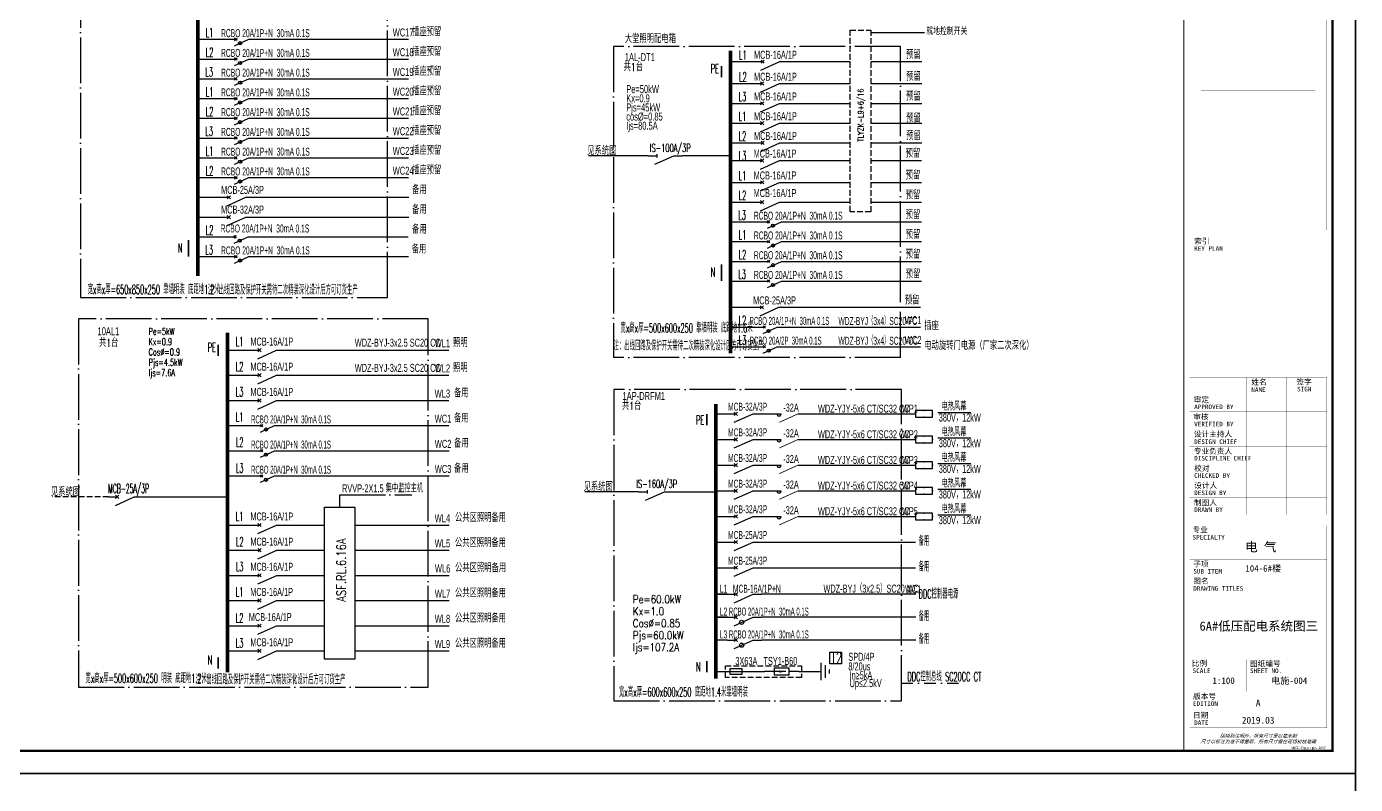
# Model space of a CAD drawing. Extents: x -127004 to 341119, y -13158 to 456864.
# Drawn here: x -39387 to 18714, y 67686 to 100843 of the extents above; entities that cross this region are included whole.
import ezdxf
from ezdxf.enums import TextEntityAlignment as Align

# ---------------------------------------------------------------- set-up
doc = ezdxf.new("R2010")
doc.units = 0
doc.header["$LTSCALE"] = 1000
for name, pattern in [('CONTINOUS', [0]), ('DASH', [0.35, 0.25, -0.1]), ('DASHDOT', [1, 0.5, -0.25, 0, -0.25]), ('DOTE', [2.42, 2, -0.2, 0.02, -0.2])]:
    doc.linetypes.add(name, pattern=pattern)
doc.layers.get('0').update_dxf_attribs({"linetype": 'CONTINUOUS'})
doc.layers.get('Defpoints').update_dxf_attribs({"linetype": 'CONTINUOUS'})
for name, color, linetype in [('D-TEXT', 7, 'CONTINUOUS'), ('DIM-箱柜', 3, 'CONTINUOUS'), ('DOTLN', 2, 'DASH'), ('DQ', 7, 'CONTINOUS'), ('EL-1', 4, 'DASH'), ('ELEMENT', 3, 'CONTINUOUS'), ('EQUIP-动力', 3, 'CONTINUOUS'), ('EQUIP-箱柜', 3, 'CONTINUOUS'), ('SIG_TEXT', 7, 'CONTINUOUS'), ('SL', 6, 'CONTINUOUS'), ('TEL_TEXT', 3, 'CONTINUOUS'), ('TEL_TITLE', 7, 'CONTINUOUS'), ('WIRE', 4, 'CONTINUOUS'), ('WIRE-照明', 1, 'CONTINUOUS'), ('内审意见修改', 2, 'CONTINUOUS'), ('字', 7, 'CONTINUOUS')]:
    doc.layers.add(name, color=color, linetype=linetype)
doc.layers.add('内审要求修改2.10', color=6, linetype='CONTINUOUS', plot=False)
doc.styles.add('_COMPLEX', font='ros.shx', dxfattribs={"width": 0.6, "bigfont": 'jd.shx'})
doc.styles.add('_HZTXT', font='ROMANS2', dxfattribs={"width": 0.8, "bigfont": 'HZDF2'})
doc.styles.add('_TCH_DIM', font='SIMPLEX', dxfattribs={"bigfont": 'GBCBIG'})
doc.styles.add('_TCH_LABEL', font='COMPLEX', dxfattribs={"bigfont": 'GBCBIG'})
doc.styles.add('_TEL_DIM', font='ROMANS2', dxfattribs={"width": 0.8, "height": 3.5, "bigfont": 'HZDF2'})
doc.styles.add('B', font='ROMANS2', dxfattribs={"width": 0.8, "bigfont": 'HZDF2'})
doc.styles.add('DIM_FONT', font='ROMANS', dxfattribs={"bigfont": 'HZTXT'})
doc.styles.get("Standard").update_dxf_attribs({"font": 'GBENOR', "bigfont": 'GBCBIG'})
doc.styles.add('华文细黑', font='STXIHEI.TTF')
doc.styles.add('图签信息$0$hwxh', font='STXIHEI.TTF')
doc.styles.add('图签信息$0$华文细黑', font='STXIHEI.TTF', dxfattribs={"height": 10})

# ---------------------------------------------------------------- blocks, each defined once
blk = doc.blocks.new('SADF AGF AERG AER GER')
at = {"layer": 'DIM-箱柜'}
blk.add_lwpolyline([(-462150, -1228514), (-378050, -1228514), (-378050, -1287914), (-462150, -1287914)], close=True, dxfattribs=at)
blk = doc.blocks.new('M_M7')
for p, q in [((-0.25, -0.2), (0, -0.75)), ((-0.047, -0.297), (0.047, -0.203)), ((-0.047, -0.203), (0.047, -0.297))]:
    blk.add_line(p, q)
for points in [[(0, 0), (0, -0.25)], [(0, -0.75), (0, -1)]]:
    blk.add_lwpolyline(points)
at = {"width": 0.8, "flags": 9}
blk.add_attdef('S', (0.25, -0.5), '', height=0.2, dxfattribs=at)
blk = doc.blocks.new('M_M19DXM')
for p, q in [((-0.25, -0.2), (0, -0.75)), ((-0.047, -0.203), (0.047, -0.297)), ((-0.047, -0.297), (0.047, -0.203))]:
    blk.add_line(p, q)
for points in [[(0, 0), (0, -0.25)], [(0, -0.75), (0, -1)]]:
    blk.add_lwpolyline(points)
blk.add_circle((-0.151, -0.417), 0.0615)
at = {"style": 'DIM_FONT', "width": 0.8, "flags": 9}
blk.add_attdef('S', (0.25, -0.5), '', height=0.2, dxfattribs=at)
blk = doc.blocks.new('A$C6873132B')
at = {"layer": 'DIM-箱柜'}
blk.add_blockref('SADF AGF AERG AER GER', (378050, 1287914), dxfattribs=at)
blk = doc.blocks.new('$element$00000525')
for points in [[(0, 0), (0, -0.25)], [(-0.25, -0.2), (0, -0.75), (0, -1)], [(-0.047, -0.203), (0.047, -0.297)], [(0.047, -0.203), (-0.047, -0.297)]]:
    blk.add_lwpolyline(points)
blk.add_circle((-0.151, -0.417), 0.0615)
at = {"flags": 9}
blk.add_attdef('S', (0, 0), '', height=0.00000667, dxfattribs=at)
blk = doc.blocks.new('$equip$00001413')
for p, q in [((0.75, 0.6), (-0.75, 0.6)), ((-0.75, 0.6), (-0.75, 0)), ((-0.75, 0), (0.75, 0)), ((0.75, 0), (0.75, 0.6))]:
    blk.add_line(p, q)
for p in [(-0.75, 0.3), (0, 0.6), (0, 0), (0.75, 0.3)]:
    blk.add_point(p)
at = {"style": '_TCH_LABEL', "flags": 9}
blk.add_attdef('A', (0, 0), '', height=0.00002, dxfattribs=at)
blk = doc.blocks.new('M_M8')
for p, q in [((-0.25, -0.2), (0, -0.75)), ((0.05, -0.25), (-0.05, -0.25))]:
    blk.add_line(p, q)
for points in [[(0, 0), (0, -0.25)], [(0, -0.75), (0, -1)]]:
    blk.add_lwpolyline(points)
at = {"style": 'DIM_FONT', "width": 0.8, "flags": 9}
blk.add_attdef('S', (0.25, -0.5), '', height=0.2, dxfattribs=at)
blk = doc.blocks.new('A$C358712B1')
at = {"layer": 'D-TEXT', "style": '_HZTXT', "width": 0.45}
blk.add_text('注：出线回路及保护开关需待二次精装深化设计后方可订货生产', height=400, dxfattribs=at).set_placement((5569, 124))
blk = doc.blocks.new('M_M24')
for p, q in [((-0.25, -0.375), (0.25, -0.375)), ((-0.1875, -0.5), (0.1875, -0.5)), ((-0.0625, -0.625), (0.0625, -0.625))]:
    blk.add_line(p, q)
blk.add_lwpolyline([(0, 0), (0, -0.375)])
at = {"width": 0.8, "flags": 9}
blk.add_attdef('S', (0.25, -0.5), '', height=0.2, dxfattribs=at)
blk = doc.blocks.new('M_M17')
for p, q in [((-0.1, -0.717), (-0.1, -0.283)), ((-0.1, -0.283), (0.1, -0.283)), ((0, -0.383), (0, -0.717)), ((0.1, -0.283), (0.1, -0.717)), ((0.1, -0.717), (-0.1, -0.717))]:
    blk.add_line(p, q)
for points in [[(0, 0), (0, -0.283)], [(0, -0.717), (0, -1)]]:
    blk.add_lwpolyline(points)
for points in [[(-0.033, -0.567), (0.033, -0.567), (0, -0.367), (0.033, -0.567)], [(0.033, -0.567), (0, -0.367), (-0.033, -0.567), (0.033, -0.567)], [(0, -0.367), (-0.033, -0.567), (0.033, -0.567), (0, -0.367)]]:
    blk.add_solid(points)
at = {"width": 0.8, "flags": 9}
blk.add_attdef('S', (0.25, -0.5), '', height=0.2, dxfattribs=at)
blk = doc.blocks.new('T2')
at = {"layer": 'DOTLN', "linetype": 'DASH'}
blk.add_lwpolyline([(90187, 212212), (93515, 212212), (93515, 211702), (90187, 211702)], close=True, dxfattribs=at)
at = {"layer": 'ELEMENT'}
blk.add_lwpolyline([(90398, 211827), (90398, 212087), (90908, 212087), (90908, 211827)], close=True, dxfattribs=at)
at = {"layer": 'TEL_TEXT', "ltscale": 2}
blk.add_lwpolyline([(94753, 212803), (95266, 212803), (95266, 212299), (94753, 212299)], close=True, dxfattribs=at)
at = {"layer": 'WIRE-照明'}
for p, q in [((89771, 211957), (91898, 211957)), ((93398, 211957), (94211, 211957))]:
    blk.add_line(p, q, dxfattribs=at)
at = {"layer": 'ELEMENT', "yscale": 1500, "zscale": 1500}
for name, p, xscale, rotation in [('M_M17', (93398, 211957), -1500, 270), ('M_M24', (93805, 211957), 1500, 90)]:
    blk.add_blockref(name, p, dxfattribs=dict(at, xscale=xscale, rotation=rotation))
at = {"layer": 'TEL_TEXT', "style": '_TEL_DIM', "width": 0.64}
blk.add_text('T2', height=500, dxfattribs=at).set_placement((94798, 212299))
at = {"layer": 'TEL_TEXT', "ltscale": 2, "style": '_COMPLEX', "width": 0.6}
for s, p in [('SPD/4P', (95563, 212426)), ('3X63A   TSY1-B60', (90622, 212242)), ('8/20us', (95563, 212005)), ('Up≤2.5kV', (95615, 211275)), ('In≥5kA', (95615, 211621))]:
    blk.add_text(s, height=350, dxfattribs=at).set_placement(p)
blk = doc.blocks.new('图签信息$0$WDCE Copyright200X')
at = {"const_width": 0.016}
blk.add_lwpolyline([(-10.6, 1.26, 1), (-11.4, 1.26, 1)], format="xyb", close=True, dxfattribs=at)
at = {"style": '图签信息$0$华文细黑'}
for s, p in [('WDCE ', (-11.46, 0.5)), ('     Copyright ', (-3.51, 0.5))]:
    blk.add_text(s, height=1, dxfattribs=at).set_placement(p, align=Align.BOTTOM_RIGHT)
blk.add_text('c', height=0.6, dxfattribs=at).set_placement((-11.04, 1.35), align=Align.MIDDLE_CENTER)
blk.add_attdef('200X', text='', height=1, dxfattribs=at).set_placement((-0.45, 0.5), align=Align.BOTTOM_RIGHT)
blk = doc.blocks.new('图签信息$0$logo2')
h = blk.add_hatch(color=7)
h.paths.add_polyline_path([(19.02, -7.36), (15.84, -7.36), (15.84, -3.97), (18.97, -3.97), (18.97, -4.24), (16.46, -4.24), (16.46, -5.45), (18.81, -5.45), (18.81, -5.69), (16.47, -5.69), (16.47, -7.12), (19.02, -7.12)])
edge = h.paths.add_edge_path()
edge.add_spline(control_points=[(15.26, -4.21), (15.26, -4.21), (15.13, -4.65), (15.13, -4.65), (15.13, -4.65), (14.62, -4.1), (13.73, -4.1), (13.04, -4.1), (12.07, -4.54), (12.08, -5.62), (12.08, -6.49), (12.77, -7.16), (13.73, -7.17), (14.66, -7.17), (15.23, -6.68), (15.23, -6.68), (15.23, -6.68), (15.16, -7.11), (15.16, -7.11), (13.63, -7.7), (11.42, -7.29), (11.41, -5.64), (11.4, -3.72), (14.16, -3.66), (15.26, -4.21)], knot_values=[0, 0, 0, 0, 1, 1, 1, 2, 2, 2, 3, 3, 3, 4, 4, 4, 5, 5, 5, 6, 6, 6, 7, 7, 7, 8, 8, 8, 8], degree=3, periodic=0)
edge = h.paths.add_edge_path(flags=16)
edge.add_spline(control_points=[(10.23, -5.57), (10.23, -5.16), (10.12, -4.83), (9.9, -4.58), (9.63, -4.27), (9.23, -4.12), (8.69, -4.12), (8.69, -4.12), (7.64, -4.12), (7.64, -4.12), (7.64, -4.12), (7.64, -7.1), (7.64, -7.1), (7.64, -7.1), (8.66, -7.1), (8.66, -7.1), (9.13, -7.1), (9.52, -6.93), (9.82, -6.6), (10.09, -6.31), (10.23, -5.96), (10.23, -5.57)], knot_values=[0, 0, 0, 0, 1, 1, 1, 2, 2, 2, 3, 3, 3, 4, 4, 4, 5, 5, 5, 6, 6, 6, 7, 7, 7, 7], degree=3, periodic=0)
edge = h.paths.add_edge_path()
edge.add_spline(control_points=[(10.92, -5.51), (10.92, -5.96), (10.72, -6.37), (10.34, -6.72), (9.92, -7.1), (9.41, -7.29), (8.82, -7.29), (8.82, -7.29), (7.03, -7.29), (7.03, -7.29), (7.03, -7.29), (7.03, -3.92), (7.03, -3.92), (7.03, -3.92), (9.1, -3.92), (9.1, -3.92), (9.59, -3.92), (10.01, -4.06), (10.36, -4.34), (10.73, -4.64), (10.92, -5.03), (10.92, -5.51)], knot_values=[0, 0, 0, 0, 1, 1, 1, 2, 2, 2, 3, 3, 3, 4, 4, 4, 5, 5, 5, 6, 6, 6, 7, 7, 7, 7], degree=3, periodic=0)
at = {"lineweight": 0}
blk.add_lwpolyline([(19.02, -7.36), (15.84, -7.36), (15.84, -3.97), (18.97, -3.97), (18.97, -4.24), (16.46, -4.24), (16.46, -5.45), (18.81, -5.45), (18.81, -5.69), (16.47, -5.69), (16.47, -7.12), (19.02, -7.12), (19.02, -7.36)], dxfattribs=at)
for points, knots in [([(10.92, -5.51), (10.92, -5.96), (10.72, -6.37), (10.34, -6.72), (9.92, -7.1), (9.41, -7.29), (8.82, -7.29), (8.82, -7.29), (7.03, -7.29), (7.03, -7.29), (7.03, -7.29), (7.03, -3.92), (7.03, -3.92), (7.03, -3.92), (9.1, -3.92), (9.1, -3.92), (9.59, -3.92), (10.01, -4.06), (10.36, -4.34), (10.73, -4.64), (10.92, -5.03), (10.92, -5.51)], [0, 0, 0, 0, 1, 1, 1, 2, 2, 2, 3, 3, 3, 4, 4, 4, 5, 5, 5, 6, 6, 6, 7, 7, 7, 7]), ([(15.26, -4.21), (15.26, -4.21), (15.13, -4.65), (15.13, -4.65), (15.13, -4.65), (14.62, -4.1), (13.73, -4.1), (13.04, -4.1), (12.07, -4.54), (12.08, -5.62), (12.08, -6.49), (12.77, -7.16), (13.73, -7.17), (14.66, -7.17), (15.23, -6.68), (15.23, -6.68), (15.23, -6.68), (15.16, -7.11), (15.16, -7.11), (13.63, -7.7), (11.42, -7.29), (11.41, -5.64), (11.4, -3.72), (14.16, -3.66), (15.26, -4.21)], [0, 0, 0, 0, 1, 1, 1, 2, 2, 2, 3, 3, 3, 4, 4, 4, 5, 5, 5, 6, 6, 6, 7, 7, 7, 8, 8, 8, 8]), ([(10.23, -5.57), (10.23, -5.16), (10.12, -4.83), (9.9, -4.58), (9.63, -4.27), (9.23, -4.12), (8.69, -4.12), (8.69, -4.12), (7.64, -4.12), (7.64, -4.12), (7.64, -4.12), (7.64, -7.1), (7.64, -7.1), (7.64, -7.1), (8.66, -7.1), (8.66, -7.1), (9.13, -7.1), (9.52, -6.93), (9.82, -6.6), (10.09, -6.31), (10.23, -5.96), (10.23, -5.57)], [0, 0, 0, 0, 1, 1, 1, 2, 2, 2, 3, 3, 3, 4, 4, 4, 5, 5, 5, 6, 6, 6, 7, 7, 7, 7])]:
    blk.add_open_spline(points, degree=3, knots=knots, dxfattribs=at)
blk = doc.blocks.new('图签信息$0$logo1')
h = blk.add_hatch(color=8)
edge = h.paths.add_edge_path()
edge.add_spline(control_points=[(3.86, -5.21), (3.63, -5.88), (3.39, -6.56), (3.39, -6.56), (3.39, -6.56), (2.5, -3.91), (2.5, -3.91), (2.5, -3.91), (1.8, -3.91), (1.69, -3.91), (2.02, -4.39), (2.95, -7.27), (2.95, -7.27), (2.95, -7.27), (3.44, -7.27), (3.44, -7.27), (3.44, -7.27), (4.03, -5.66), (4.03, -5.66), (4.03, -5.66), (3.86, -5.21), (3.86, -5.21)], knot_values=[0, 0, 0, 0, 1, 1, 1, 2, 2, 2, 3, 3, 3, 4, 4, 4, 5, 5, 5, 6, 6, 6, 7, 7, 7, 7], degree=3, periodic=0)
h = blk.add_hatch(color=7)
edge = h.paths.add_edge_path()
edge.add_spline(control_points=[(6.04, -3.91), (6.09, -4.1), (5.2, -6.56), (5.2, -6.56), (5.2, -6.56), (4.3, -3.91), (4.3, -3.91), (4.3, -3.91), (3.6, -3.91), (3.49, -3.91), (3.82, -4.39), (4.75, -7.27), (4.75, -7.27), (4.75, -7.27), (5.24, -7.27), (5.24, -7.27), (5.24, -7.27), (6.33, -4.3), (6.33, -4.3), (6.33, -4.3), (6.48, -3.91), (6.48, -3.91), (6.48, -3.91), (6.21, -3.91), (6.04, -3.91)], knot_values=[0, 0, 0, 0, 1, 1, 1, 2, 2, 2, 3, 3, 3, 4, 4, 4, 5, 5, 5, 6, 6, 6, 7, 7, 7, 8, 8, 8, 8], degree=3, periodic=0)
at = {"color": 8, "lineweight": 0}
blk.add_open_spline([(3.86, -5.21), (3.63, -5.88), (3.39, -6.56), (3.39, -6.56), (3.39, -6.56), (2.5, -3.91), (2.5, -3.91), (2.5, -3.91), (1.8, -3.91), (1.69, -3.91), (2.02, -4.39), (2.95, -7.27), (2.95, -7.27), (2.95, -7.27), (3.44, -7.27), (3.44, -7.27), (3.44, -7.27), (4.03, -5.66), (4.03, -5.66), (4.03, -5.66), (3.86, -5.21), (3.86, -5.21)], degree=3, knots=[0, 0, 0, 0, 1, 1, 1, 2, 2, 2, 3, 3, 3, 4, 4, 4, 5, 5, 5, 6, 6, 6, 7, 7, 7, 7], dxfattribs=at)
at = {"lineweight": 0}
blk.add_open_spline([(6.04, -3.91), (6.09, -4.1), (5.2, -6.56), (5.2, -6.56), (5.2, -6.56), (4.3, -3.91), (4.3, -3.91), (4.3, -3.91), (3.6, -3.91), (3.49, -3.91), (3.82, -4.39), (4.75, -7.27), (4.75, -7.27), (4.75, -7.27), (5.24, -7.27), (5.24, -7.27), (5.24, -7.27), (6.33, -4.3), (6.33, -4.3), (6.33, -4.3), (6.48, -3.91), (6.48, -3.91), (6.48, -3.91), (6.21, -3.91), (6.04, -3.91)], degree=3, knots=[0, 0, 0, 0, 1, 1, 1, 2, 2, 2, 3, 3, 3, 4, 4, 4, 5, 5, 5, 6, 6, 6, 7, 7, 7, 8, 8, 8, 8], dxfattribs=at)
blk.add_blockref('图签信息$0$logo2', (0, 0))
blk = doc.blocks.new('图签信息$0$时间-logo')
at = {"layer": 'Defpoints', "lineweight": 0}
blk.add_lwpolyline([(0, -23.46), (-21.17, -23.46), (-21.17, 0), (0, 0), (0, -23.46)], dxfattribs=at)
blk.add_blockref('图签信息$0$logo1', (-20.97, 0))
at = {"style": '图签信息$0$hwxh'}
for s, height, p in [('华通设计顾问工程有限公司 ', 1.15, (-19.73, -9.05)), ('WALTON DESIGN & CONSULTING ENGINEERING CO., LTD.', 0.5, (-19.5, -10.1)), ('地址:北京市西城区西直门南小街135号西派国际3号楼 100035', 0.5, (-19.48, -11.94)), ('电话 Tel：                        （8610）83957395 ', 0.5, (-19.56, -14.91)), ('Address: Building No.3 C-Park, No.135 Xizhimen South Street, ', 0.47, (-19.48, -12.83)), ('Xicheng District, Beijing 100035, China ', 0.47, (-16.69, -13.72)), ('传真 Fax：                      （8610）83957590 ', 0.5, (-19.48, -15.8)), ('主页 Web：                      www.WDCE.com ', 0.5, (-19.48, -16.69)), ('资质号 Licence No.：    建筑甲级 A111010265 ', 0.5, (-19.48, -18.47)), ('邮件 E-mail：                    office@WDCE.com ', 0.5, (-19.48, -17.58)), ('   规划甲级 101195', 0.5, (-12.6, -19.36))]:
    blk.add_text(s, height=height, dxfattribs=at).set_placement(p)
blk = doc.blocks.new('图签信息')
at = {"const_width": 0.5}
for points in [[(-65, 574), (-65, 500.5), (0, 500.5), (0, 574)], [(-65, 0), (0, 0), (0, 500.5), (-65, 500.5)]]:
    blk.add_lwpolyline(points, close=True, dxfattribs=at)
at = {"const_width": 0.05}
for points in [[(-65, 566.5), (0, 566.5)], [(-39.14, 566.5), (-39.14, 500.5)], [(-19.1, 566.5), (-19.1, 500.5)], [(-65, 560.5), (0, 560.5)], [(-65, 554.5), (0, 554.5)], [(-65, 548.5), (0, 548.5)], [(-65, 542.5), (0, 542.5)], [(-65, 536.5), (0, 536.5)], [(-65, 530.5), (0, 530.5)], [(-65, 524.5), (0, 524.5)], [(-65, 518.5), (0, 518.5)], [(-65, 512.5), (0, 512.5)], [(-65, 512.5), (0, 512.5)], [(-65, 506.5), (0, 506.5)], [(-65, 500.5), (0, 500.5)], [(-62.5, 450.87), (-2.5, 450.87)], [(-62.5, 440.87), (-2.5, 440.87)], [(-2.5, 407.85), (-2.5, 436.12), (-62.5, 436.12), (-62.5, 407.85)], [(-62.5, 407.85), (-2.5, 407.85)], [(-62.5, 404.92), (-62.5, 227.83)], [(-62.5, 404.92), (-2.5, 404.92)], [(-62.5, 227.83), (-2.5, 227.83), (-2.5, 404.92)], [(-57.5, 338.36), (-7.5, 338.36)], [(-57.5, 288.83), (-7.5, 288.83)], [(-57.5, 234.85), (-7.5, 234.85)], [(-62.5, 227.83), (-2.5, 227.83)], [(-62.5, 217.74), (-2.5, 217.74)], [(-62.5, 103.26), (-2.5, 103.26), (-2.5, 163.26), (-62.5, 163.26), (-62.5, 103.26)], [(-37.5, 163.26), (-37.5, 103.26)], [(-20, 163.26), (-20, 103.26)], [(-62.5, 155.76), (-2.5, 155.76)], [(-62.5, 148.26), (-2.5, 148.26)], [(-62.5, 140.76), (-2.5, 140.76)], [(-62.5, 133.26), (-2.5, 133.26)], [(-62.5, 125.76), (-2.5, 125.76)], [(-62.5, 118.26), (-2.5, 118.26)], [(-62.5, 110.76), (-2.5, 110.76)], [(-62.5, 98.5), (-2.5, 98.5), (-2.5, 10), (-62.5, 10), (-62.5, 98.5)], [(-62.5, 83.5), (-2.5, 83.5)], [(-62.5, 76), (-2.5, 76)], [(-62.5, 40), (-2.5, 40)], [(-37.5, 40), (-37.5, 26)], [(-62.5, 26), (-2.5, 26)], [(-62.5, 18), (-2.5, 18)]]:
    blk.add_lwpolyline(points, dxfattribs=at)
at = {"ltscale": 0.001, "xscale": 2.834689937531525, "yscale": 2.834689937531525, "zscale": 2.834689937531525}
blk.add_blockref('图签信息$0$时间-logo', (-2.5, 404.92), dxfattribs=at)
blk.add_blockref('图签信息$0$WDCE Copyright200X', (-2.5, 0)).add_auto_attribs({'200X': '2007'})
at = {"style": '图签信息$0$华文细黑'}
for s, height, p in [('COUNTERSIGN', 2, (-32.5, 569.6)), ('会签栏', 2.4, (-32.5, 573))]:
    blk.add_text(s, height=height, dxfattribs=at).set_placement(p, align=Align.TOP_CENTER)
for s, height, p in [('签字', 2.4, (-37.22, 564.63)), ('SIGN', 2, (-30.32, 563.88)), ('日期', 2.4, (-17.79, 564.58)), ('DATE', 2, (-10.96, 563.7)), ('总图', 2.4, (-63, 559.5)), ('建筑', 2.4, (-63, 553.5)), ('结构', 2.4, (-63, 547.5)), ('给排水', 2.4, (-63, 541.5)), ('暖通', 2.4, (-63, 535.5)), ('电气', 2.4, (-63, 529.5)), ('景观', 2.4, (-63, 523.5)), ('室内', 2.4, (-63, 517.5)), ('方案', 2.4, (-63, 511.5)), ('绿色', 2.4, (-63, 505.5)), ('项目名称', 2.4, (-60.5, 498)), ('PROJECT NAME', 2, (-60.5, 494.08)), ('设计号', 2.4, (-60.54, 457.48)), ('PROJECT NO.', 2, (-60.5, 453.97)), ('阶段', 2.4, (-60.5, 447.47)), ('STAGE', 2, (-60.5, 443.97)), ('委托方', 2, (-60.9, 434.86)), ('CLIENT', 2, (-60.9, 431.86)), ('设计方', 2, (-60.5, 403.83)), ('DESIGNER', 2, (-60.5, 400.83)), ('索引', 2.4, (-60.5, 224.14)), ('KEY PLAN', 2, (-60.5, 220.74)), ('姓名', 2.4, (-35.5, 162.47)), ('签字', 2.4, (-15.81, 162.57)), ('NAME', 2, (-35.5, 158.96)), ('SIGN', 2, (-15.5, 159.2)), ('审定', 2.4, (-60.73, 154.81)), ('APPROVED BY', 2, (-60.5, 151.44)), ('审核', 2.4, (-60.95, 147.29)), ('设计主持人', 2.4, (-60.68, 139.76)), ('VERIFIED BY', 2, (-60.5, 143.91)), ('DESIGN CHIEF', 2, (-60.5, 136.19)), ('专业负责人', 2.4, (-60.67, 132.26)), ('DISCIPLINE CHIEF', 2, (-60.5, 128.98)), ('校对', 2.4, (-60.5, 124.76)), ('CHECKED BY', 2, (-60.5, 121.37)), ('设计人', 2.4, (-60.5, 117.26)), ('DESIGN BY', 2, (-60.5, 113.83)), ('制图人', 2.4, (-60.61, 109.76)), ('DRAWN BY', 2, (-60.5, 106.5)), ('SPECIALTY', 2, (-61.23, 94.38)), ('专业', 2.4, (-61.23, 97.93)), ('子项', 2.4, (-60.88, 82.92)), ('SUB ITEM', 2, (-60.88, 79.5)), ('图名', 2.4, (-60.91, 75.41)), ('DRAWING TITLES', 2, (-60.91, 72)), ('比例', 2.4, (-61.56, 39.42)), ('SCALE', 2, (-61.19, 36)), ('SHEET NO.', 2, (-36.1, 36)), ('图纸编号', 2.4, (-36.1, 39.32)), ('版本号', 2.4, (-61, 25.03)), ('EDITION', 2, (-61.06, 21.61)), ('日期', 2.4, (-61, 16.68)), ('DATE', 2, (-60.5, 13.26))]:
    blk.add_text(s, height=height, dxfattribs=at).set_placement(p, align=Align.TOP_LEFT)
for s, p in [('ARCHITECTURE', (-40.06, 552.7)), ('SITE PLAN', (-40.06, 557.7)), ('STRUCTURE', (-40.06, 546.7)), ('WATER', (-40.06, 540.7)), ('VENTILATION', (-40.06, 534.7)), ('ELECTRIC', (-40.14, 528.89)), ('LANDSCAPE', (-40.14, 522.89)), ('INTERIORS', (-40.14, 516.89)), ('PLAN', (-40.14, 510.89)), ('GREEN', (-40.14, 504.89))]:
    blk.add_text(s, height=1.5, dxfattribs=at).set_placement(p, align=Align.TOP_RIGHT)
at = {"color": 4, "style": '图签信息$0$华文细黑', "width": 0.75}
for s, p in [('通州区台湖镇104、109地块', (-32.5, 480.78)), ('F3其他类多功能用地项目', (-32.5, 470.91))]:
    blk.add_text(s, height=4.5, dxfattribs=at).set_placement(p, align=Align.CENTER)
at = {"color": 4, "style": '图签信息$0$华文细黑'}
for s, p in [('A', (-32.53, 19.4)), ('2019.03', (-32.53, 11.84))]:
    blk.add_text(s, height=3, dxfattribs=at).set_placement(p, align=Align.CENTER)
at = {"style": '图签信息$0$华文细黑', "oblique": 20}
for s, p in [('除特别注明外，所有尺寸是以毫米制', (-32.5, 6.5)), ('尺寸以标注为准不得量取，所有尺寸需在现场校核准确', (-32.5, 4))]:
    blk.add_text(s, height=1.5, dxfattribs=at).set_placement(p, align=Align.MIDDLE_CENTER)
at = {"color": 4, "ltscale": 0.001, "char_height": 3, "width": 58.4895, "style": '图签信息$0$华文细黑'}
for s, insert, attachment_point in [('通17-03', (-40.06, 455.51), 4), ('施工图', (-40.06, 445.51), 4), ('北京光谷科技园\\P开发建设有限公司', (-32.9, 419.71), 5)]:
    blk.add_mtext(s, dxfattribs=dict(at, insert=insert, attachment_point=attachment_point))
blk = doc.blocks.new('图签-A1')
at = {"color": 2}
blk.add_blockref('图签信息', (0, 0), dxfattribs=at)
blk = doc.blocks.new('$element$00000577')
at = {"const_width": 0.0233}
for points in [[(0, 0), (0, -0.25)], [(-0.25, -0.2), (0, -0.75), (0, -1)]]:
    blk.add_lwpolyline(points, dxfattribs=at)
blk.add_arc((-0.008, -0.192), 0.0589, 81.8699, 278.1301)
at = {"flags": 9}
blk.add_attdef('S', (0, 0), '', height=0.00000667, dxfattribs=at)

msp = doc.modelspace()

# ---------------------------------------------------------------- linework, layer by layer
at = {"linetype": 'DOTE'}
for p, q in [((-37030, 124561), (-37030, 88994)), ((-23603, 88994), (-23603, 124561)), ((-1173, 99967), (-13731, 99967)), ((-13731, 99967, 0), (-13731, 86361, 0)), ((-1173, 86361, 0), (-1173, 99967, 0)), ((-37030, 88994), (-23603, 88994)), ((-1173, 86361), (-13731, 86361)), ((-1138, 84963), (-13716, 84963)), ((-13716, 84963), (-13716, 71347)), ((-1138, 71347), (-1138, 84963)), ((-13716, 71347), (-1138, 71347))]:
    msp.add_line(p, q, dxfattribs=at)
at = {"color": 0, "linetype": 'DOTE'}
for p, q in [((-21823, 88062), (-37123, 88062)), ((-37123, 88062), (-37123, 71948)), ((-21823, 71948), (-21823, 88062)), ((-25701, 80359, 0), (-22543, 80359, 0)), ((-25701, 80359, 0), (-25701, 79852, 0)), ((-37123, 71948), (-21823, 71948))]:
    msp.add_line(p, q, dxfattribs=at)
at = {"linetype": 'Continuous', "const_width": 72.9}
for points in [[(-9008, 99116), (-9008, 98619)], [(-32308, 91500), (-32308, 90772)], [(-9649, 83892), (-9649, 83395)], [(-9649, 73084), (-9649, 72587)]]:
    msp.add_lwpolyline(points, dxfattribs=at)
at = {"linetype": 'Continuous', "const_width": 72.9, "elevation": 0}
msp.add_lwpolyline([(-9008, 90446), (-9008, 89718)], dxfattribs=at)
at = {"color": 1, "linetype": 'Continuous', "const_width": 72.9}
for points in [[(-31009, 86925), (-31009, 86428)], [(-31009, 73248), (-31009, 72751)]]:
    msp.add_lwpolyline(points, dxfattribs=at)
at = {"layer": 'DOTLN', "linetype": 'DASH', "elevation": 0}
msp.add_lwpolyline([(-3379, 100680), (-2468, 100680), (-2468, 92743), (-3379, 92743)], close=True, dxfattribs=at)
at = {"layer": 'DQ'}
msp.add_lwpolyline([(-25038, 73173), (-26366, 73173), (-26366, 79818), (-25038, 79818)], close=True, dxfattribs=at)
at = {"layer": 'EL-1'}
msp.add_line((-35805, 80265), (-38263, 80265), dxfattribs=at)
at = {"layer": 'ELEMENT', "elevation": 0}
msp.add_lwpolyline([(-2457, 100588), (-127, 100588)], dxfattribs=at)
at = {"layer": 'SIG_TEXT'}
for p, q in [((452, 83965, 0), (1898, 83965, 0)), ((452, 82843, 0), (1898, 82843, 0)), ((452, 81720, 0), (1898, 81720, 0)), ((452, 80598, 0), (1898, 80598, 0)), ((452, 79475, 0), (1898, 79475, 0))]:
    msp.add_line(p, q, dxfattribs=at)
at = {"layer": 'TEL_TITLE'}
for points in [[(-65386, 68161), (18714, 68161), (18714, 127561), (-65386, 127561)], [(-65386, 8761), (18714, 8761), (18714, 68161), (-65386, 68161)]]:
    msp.add_lwpolyline(points, close=True, dxfattribs=at)
at = {"layer": 'TEL_TITLE', "const_width": 100}
msp.add_lwpolyline([(-62886, 69161), (17714, 69161), (17714, 126561), (-62886, 126561)], close=True, dxfattribs=at)
at = {"layer": 'WIRE', "color": 7, "linetype": 'DASHDOT'}
msp.add_lwpolyline([(-1138, 72118), (1640, 72118)], dxfattribs=at)
at = {"layer": 'WIRE-照明'}
for p, q in [((-31924, 100285), (-30520, 100285)), ((-29583, 100285), (-22689, 100285)), ((-31924, 99421), (-30520, 99421)), ((-29583, 99421), (-22689, 99421)), ((-8608, 99307), (-7204, 99307)), ((-6269, 99307), (-3379, 99307)), ((-2468, 99307), (-245, 99307)), ((-31924, 98556), (-30520, 98556)), ((-29583, 98556), (-22689, 98556)), ((-8608, 98348), (-7204, 98348)), ((-6269, 98348), (-3379, 98348)), ((-2468, 98348), (-245, 98348)), ((-31924, 97692), (-30520, 97692)), ((-29583, 97692), (-22689, 97692)), ((-8627, 97483), (-7223, 97483)), ((-6269, 97483), (-3379, 97483)), ((-2468, 97483), (-245, 97483)), ((-31924, 96828), (-30520, 96828)), ((-29583, 96828), (-22689, 96828)), ((-8625, 96619), (-7221, 96619)), ((-6269, 96619), (-3379, 96619)), ((-2468, 96619), (-245, 96619)), ((-31924, 95964), (-30520, 95964)), ((-29583, 95964), (-22689, 95964)), ((-8627, 95755), (-7223, 95755)), ((-6269, 95755), (-3379, 95755)), ((-2468, 95755), (-245, 95755)), ((-31924, 95100), (-30520, 95100)), ((-29583, 95100), (-22689, 95100)), ((-8627, 94986), (-7223, 94986)), ((-6288, 94986), (-3379, 94986)), ((-2468, 94986), (-264, 94986)), ((-31924, 94236), (-30520, 94236)), ((-29583, 94236), (-22689, 94236)), ((-8625, 94027), (-7221, 94027)), ((-6286, 94027), (-3379, 94027)), ((-2468, 94027), (-262, 94027)), ((-31924, 93372), (-30520, 93372)), ((-29569, 93372), (-22675, 93372)), ((-8625, 93163), (-7221, 93163)), ((-6288, 93163), (-3379, 93163)), ((-2468, 93163), (-264, 93163)), ((-31924, 92508), (-30520, 92508)), ((-29569, 92508), (-22675, 92508)), ((-8644, 92299), (-7240, 92299)), ((-6286, 92299), (-262, 92299)), ((-31924, 91644), (-30520, 91644)), ((-29602, 91644), (-22708, 91644)), ((-8625, 91435), (-7221, 91435)), ((-6283, 91435), (-259, 91435)), ((-31924, 90779), (-30520, 90779)), ((-29583, 90779), (-22689, 90779)), ((-8625, 90571), (-7221, 90571)), ((-6286, 90571, 0), (-262, 90571, 0)), ((-8644, 89706), (-7240, 89706)), ((-6283, 89706), (-259, 89706)), ((-8682, 88561), (-7278, 88561)), ((-6321, 88561, 0), (-297, 88561, 0)), ((-8625, 87697, 0), (-7221, 87697, 0)), ((-6288, 87697, 0), (-298, 87697, 0)), ((-30611, 86687), (-29207, 86687)), ((-28270, 86687), (-20920, 86687)), ((-8625, 86833), (-7221, 86833)), ((-6288, 86833), (-298, 86833)), ((-30611, 85587), (-29207, 85587)), ((-28270, 85587), (-20920, 85587)), ((-30611, 84486), (-29207, 84486)), ((-28270, 84486), (-20920, 84486)), ((-9247, 83903), (-8404, 83903)), ((-7279, 83903), (-6400, 83903)), ((-5650, 83903), (-518, 83903)), ((-30611, 83386), (-29207, 83386)), ((-28270, 83386), (-20920, 83386)), ((-9247, 82780), (-8404, 82780)), ((-7279, 82780), (-6400, 82780)), ((-5650, 82780), (-518, 82780)), ((-30607, 82286), (-29203, 82286)), ((-28265, 82286), (-20915, 82286)), ((-9247, 81658), (-8404, 81658)), ((-7279, 81658), (-6400, 81658)), ((-5650, 81658), (-518, 81658)), ((-30607, 81185), (-29203, 81185)), ((-28265, 81185), (-20915, 81185)), ((-11125, 80492), (-9247, 80492)), ((-9247, 80535), (-8404, 80535)), ((-7279, 80535), (-6400, 80535)), ((-5650, 80535), (-518, 80535)), ((-30609, 79034), (-29205, 79034)), ((-28268, 79034), (-26364, 79034)), ((-25038, 79034), (-20917, 79034)), ((-9247, 79413), (-8404, 79413)), ((-7279, 79413), (-6400, 79413)), ((-5650, 79413), (-518, 79413)), ((-30602, 77933), (-29198, 77933)), ((-28261, 77933), (-26363, 77933)), ((-25038, 77933), (-20910, 77933)), ((-9247, 78291), (-8404, 78291)), ((-7279, 78291), (-518, 78291)), ((-30605, 76833), (-29201, 76833)), ((-28263, 76833), (-26365, 76832)), ((-25041, 76833), (-20913, 76833)), ((-9247, 77168), (-8404, 77168)), ((-7279, 77168), (-518, 77168)), ((-30609, 75732), (-29205, 75732)), ((-28268, 75732), (-26365, 75732)), ((-25038, 75732), (-20917, 75732)), ((-8747, 76003, 0), (-9247, 76003)), ((-9247, 76003), (-8404, 76003)), ((-499, 76003), (-7247, 76003)), ((-8747, 75003, 0), (-9247, 75003)), ((-9247, 75003), (-8404, 75003)), ((-499, 75003), (-7247, 75003)), ((-30609, 74632), (-29205, 74632)), ((-28268, 74632), (-26366, 74632)), ((-25038, 74632), (-20917, 74632)), ((-8747, 74003, 0), (-9247, 74003)), ((-499, 74003), (-7247, 74003)), ((-30611, 73531), (-29207, 73531)), ((-28270, 73531), (-26366, 73531)), ((-25038, 73531), (-20917, 73531))]:
    msp.add_line(p, q, dxfattribs=at)
at = {"layer": 'WIRE-照明', "linetype": 'Continuous'}
for p, q in [((-12214, 95191), (-14813, 95191)), ((-8606, 95191), (-10714, 95191)), ((-34493, 80265), (-30607, 80265)), ((-12628, 80492), (-14973, 80492))]:
    msp.add_line(p, q, dxfattribs=at)
at = {"layer": 'WIRE-照明', "const_width": 160}
for points in [[(-31906, 124376), (-31906, 89932)], [(-8606, 99783), (-8606, 86544)], [(-30607, 87445), (-30607, 72592)], [(-9247, 84336), (-9247, 72317)]]:
    msp.add_lwpolyline(points, dxfattribs=at)

# ---------------------------------------------------------------- block references
msp.add_blockref('A$C358712B1', (-19292, 86551))
at = {"layer": 'DIM-箱柜'}
for p in [(396764, 1356075), (396764, 1296675)]:
    msp.add_blockref('SADF AGF AERG AER GER', p, dxfattribs=at)
at = {"layer": 'DQ'}
for name, p, xscale, yscale, zscale, rotation in [('M_M7', (-7579, 99307), 1500, 1500, 1500, 90), ('M_M7', (-7596, 98348), 1500, 1500, 1500, 90), ('M_M7', (-7596, 97483), 1500, 1500, 1500, 90), ('M_M7', (-7596, 96619), 1500, 1500, 1500, 90), ('M_M7', (-7579, 95755), 1500, 1500, 1500, 90), ('M_M8', (-12211, 95191), 1500, 1500, 1500, 90), ('M_M7', (-7598, 94986), 1500, 1500, 1500, 90), ('M_M7', (-7596, 94027), 1500, 1500, 1500, 90), ('M_M7', (-30921, 93372), 1500.000000000001, 1500.000000000001, 1500.000000000001, 89.99999999999999), ('M_M7', (-7596, 93163), 1500, 1500, 1500, 90), ('M_M7', (-30921, 92508), 1500.000000000001, 1500.000000000001, 1500.000000000001, 89.99999999999999), ('M_M7', (-7617, 88561), 1500, 1500, 1500, 90), ('M_M7', (-29582, 86687), 1500, 1500, 1500, 90), ('M_M7', (-29582, 85587), 1500, 1500, 1500, 90), ('M_M7', (-29582, 84486), 1500, 1500, 1500, 90), ('M_M7', (-35805, 80265), 1500, 1500, 1500, 90), ('M_M8', (-12625, 80492), 1500, 1500, 1500, 90), ('M_M7', (-29580, 79034), 1500, 1500, 1500, 90), ('M_M7', (-29573, 77933), 1500, 1500, 1500, 90), ('M_M7', (-29576, 76833), 1500, 1500, 1500, 90), ('M_M7', (-29580, 75732), 1500, 1500, 1500, 90), ('M_M7', (-29580, 74632), 1500, 1500, 1500, 90), ('M_M7', (-29582, 73531), 1500, 1500, 1500, 90)]:
    msp.add_blockref(name, p, dxfattribs=dict(at, xscale=xscale, yscale=yscale, zscale=zscale, rotation=rotation))
at = {"layer": 'EL-1'}
msp.add_blockref('T2', (-99018, -139331), dxfattribs=at)
at = {"layer": 'ELEMENT'}
for name, p, xscale, yscale, zscale, rotation in [('M_M19DXM', (-30520, 100285), 1125, 1125, 1125, 90), ('M_M19DXM', (-30520, 99421), 1125, 1125, 1125, 90), ('M_M19DXM', (-30520, 98556), 1125, 1125, 1125, 90), ('M_M19DXM', (-30520, 97692), 1125, 1125, 1125, 90), ('M_M19DXM', (-30520, 96828), 1125, 1125, 1125, 90), ('M_M19DXM', (-30520, 95964), 1125, 1125, 1125, 90), ('M_M19DXM', (-30520, 95100), 1125, 1125, 1125, 90), ('M_M19DXM', (-30520, 94236), 1125, 1125, 1125, 90), ('M_M19DXM', (-7223, 92299), 1124.999999999998, 1124.999999999998, 1124.999999999998, 89.99999999999999), ('M_M19DXM', (-30539, 91644), 1125, 1125, 1125, 89.99999999999999), ('M_M19DXM', (-7221, 91435), 1125, 1125, 1125, 90), ('M_M19DXM', (-30520, 90779), 1125, 1125, 1125, 90), ('M_M19DXM', (-7223, 90571), 1125, 1125, 1125, 90), ('M_M19DXM', (-7221, 89706), 1125, 1125, 1125, 90), ('M_M19DXM', (-7413, 87697, 0), 1125, 1125, 1125, 90), ('M_M19DXM', (-7408, 86833), 1125, 1125, 1125, 90), ('M_M7', (-8747, 83903, 0), 1500, 1500, 1500, 90), ('$element$00000577', (-6775, 83903), 1500, 1500, 1500, 90), ('M_M19DXM', (-29390, 83386), 1125, 1125, 1125, 90), ('M_M7', (-8747, 82780, 0), 1500, 1500, 1500, 90), ('$element$00000577', (-6775, 82780), 1500, 1500, 1500, 90), ('M_M19DXM', (-29390, 82286), 1125, 1125, 1125, 90), ('M_M7', (-8747, 81658, 0), 1500, 1500, 1500, 90), ('$element$00000577', (-6775, 81658), 1500, 1500, 1500, 90), ('M_M19DXM', (-29390, 81185), 1125, 1125, 1125, 90), ('M_M7', (-8747, 80535, 0), 1500, 1500, 1500, 90), ('$element$00000577', (-6775, 80535), 1500, 1500, 1500, 90), ('M_M7', (-8747, 79413, 0), 1500, 1500, 1500, 90), ('$element$00000577', (-6775, 79413), 1500, 1500, 1500, 90), ('M_M7', (-8747, 78291, 0), 1500, 1500, 1500, 90), ('M_M7', (-8747, 77168, 0), 1500, 1500, 1500, 90), ('M_M7', (-8747, 76003, 0), 1500, 1500, 1500, 90)]:
    msp.add_blockref(name, p, dxfattribs=dict(at, xscale=xscale, yscale=yscale, zscale=zscale, rotation=rotation))
at = {"layer": 'EQUIP-箱柜', "xscale": 500, "yscale": 500, "zscale": 500}
for p in [(-147, 83751), (-147, 82629), (-147, 81506), (-147, 80384), (-147, 79261)]:
    msp.add_blockref('$equip$00001413', p, dxfattribs=at)
at = {"layer": 'SL', "xscale": 100, "yscale": 100, "zscale": 100}
msp.add_blockref('图签-A1', (17714, 69161), dxfattribs=at)
at = {"layer": 'TEL_TEXT', "ltscale": 2, "xscale": 1500, "yscale": 1500, "zscale": 1500, "rotation": 90}
for p in [(-8747, 75003, 0), (-8747, 74003, 0)]:
    msp.add_blockref('$element$00000525', p, dxfattribs=at)
at = {"layer": '内审要求修改2.10'}
for p in [(18714, 68161), (18714, 8761)]:
    msp.add_blockref('A$C6873132B', p, dxfattribs=at)

# ---------------------------------------------------------------- texts
at = {"layer": 'D-TEXT', "style": '_HZTXT'}
for s, width, p in [('L1', 0.45, (-31552, 100379)), ('L2', 0.45, (-31552, 99515)), ('L1', 0.45, (-8241, 99401)), ('L3', 0.45, (-31571, 98651)), ('PE', 0.45, (-9471, 98801)), ('L2', 0.45, (-8234, 98442)), ('L1', 0.45, (-31552, 97786)), ('L3', 0.45, (-8255, 97578)), ('L2', 0.45, (-31552, 96922)), ('L1', 0.45, (-8253, 96714)), ('L3', 0.45, (-31571, 96058)), ('L2', 0.45, (-8255, 95849)), ('L1', 0.45, (-31552, 95194)), ('L3', 0.45, (-8253, 94985)), ('L2', 0.45, (-31552, 94330)), ('L1', 0.45, (-8253, 94121)), ('L2', 0.45, (-8253, 93257)), ('L3', 0.45, (-8271, 92393)), ('L2', 0.45, (-31552, 91738)), ('L1', 0.45, (-8253, 91529)), ('N', 0.45, (-32770, 90954)), ('L3', 0.45, (-31571, 90874)), ('L2', 0.45, (-8253, 90665)), ('N', 0.45, (-9471, 89900, 0)), ('L3', 0.45, (-8271, 89801)), ('宽x高x厚=650x850x250 靠墙明装 底距地1.2米', 0.45, (-36720, 89142)), ('注：出线回路及保护开关需待二次精装深化设计后方可订货生产', 0.45, (-31462, 89118)), ('宽x高x厚=500x600x250 靠墙明装 底距地1.6米', 0.45, (-13421, 87456)), ('L2', 0.45, (-8253, 87791, 0)), ('L1', 0.45, (-30241, 86865)), ('L3', 0.45, (-8253, 86927)), ('L2', 0.45, (-30241, 85765)), ('L3', 0.45, (-30241, 84664)), ('L1', 0.45, (-30241, 83564)), ('PE', 0.45, (-10111, 83432)), ('L2', 0.45, (-30237, 82463)), ('L3', 0.45, (-30237, 81324)), ('MCB-25A/3P', 0.4, (-35821, 80432, 0)), ('L1', 0.45, (-30241, 79212)), ('L2', 0.45, (-30234, 78111)), ('备用', 0.45, (-384, 78130)), ('L3', 0.45, (-30237, 77011)), ('备用', 0.45, (-384, 77008)), ('L1', 0.45, (-30239, 75910)), ('DDC控制器电源', 0.45, (-384, 75820)), ('L2', 0.45, (-30239, 74771)), ('备用', 0.45, (-384, 74842)), ('L3', 0.45, (-30241, 73670)), ('备用', 0.45, (-384, 73842)), ('N', 0.45, (-10111, 72629)), ('DDC控制总线 SC20CC CT', 0.45, (-874, 72205)), ('宽x高x厚=500x600x250 明装 底距地1.2米', 0.45, (-36813, 72127)), ('注：出线回路及保护开关需待二次精装深化设计后方可订货生产', 0.45, (-31995, 72071)), ('宽x高x厚=600x600x250 底距地1.4米靠墙明装 ', 0.45, (-13485, 71526))]:
    msp.add_text(s, height=400, dxfattribs=dict(at, width=width)).set_placement(p)
at = {"layer": 'D-TEXT', "color": 1, "style": '_HZTXT', "width": 0.45}
for s, p in [('PE', (-31471, 86609)), ('N', (-31471, 72933))]:
    msp.add_text(s, height=400, dxfattribs=at).set_placement(p)
at = {"layer": 'D-TEXT', "style": '_HZTXT', "width": 0.8}
msp.add_text('ASF.RL.6.16A', height=400, rotation=90, dxfattribs=at).set_placement((-25430, 75678))
at = {"layer": 'EQUIP-动力', "style": '_TCH_DIM'}
msp.add_text('就地控制开关', height=300, rotation=360, dxfattribs=at).set_placement((-53, 100485, 0))
at = {"layer": 'EQUIP-动力', "style": '_TCH_DIM', "width": 0.705882}
msp.add_text('TLYZK-L9+6/16', height=250, rotation=90, dxfattribs=at).set_placement((-2796, 95807, 0))
at = {"layer": 'SIG_TEXT', "style": '_TEL_DIM'}
for s, height, width, p in [('Pe=5kW', 300, 0.7, (-34053, 87354)), ('Kx=0.9', 300, 0.7, (-34053, 86904)), ('Cos%%C=0.9', 300, 0.7, (-34053, 86454)), ('Pjs=4.5kW', 300, 0.7, (-34053, 86004)), ('Ijs=7.6A', 300, 0.7, (-34053, 85554)), ('Pe=60.0kW', 350, 0.8, (-12880, 75612)), ('Kx=1.0', 350, 0.8, (-12880, 75087)), ('Cos%%C=0.85', 350, 0.8, (-12880, 74562)), ('Pjs=60.0kW', 350, 0.8, (-12880, 74037)), ('Ijs=107.2A', 350, 0.8, (-12880, 73512))]:
    msp.add_text(s, height=height, dxfattribs=dict(at, width=width)).set_placement(p)
at = {"layer": 'TEL_TEXT', "ltscale": 2, "style": '_COMPLEX'}
for s, width, p in [('RCBO 20A/1P+N  30mA 0.1S', 0.5, (-30884, 100380)), ('插座预留', 0.7, (-22530, 100429)), ('插座预留', 0.7, (-22530, 99565)), ('大堂照明配电箱', 0.7, (-13230, 100127)), ('RCBO 20A/1P+N  30mA 0.1S', 0.5, (-30884, 99516)), ('1AL-DT1', 0.7, (-13230, 99330)), ('预留', 0.7, (-931, 99433)), ('RCBO 20A/1P+N  30mA 0.1S', 0.5, (-30884, 98652)), ('插座预留', 0.7, (-22530, 98701)), ('插座预留', 0.7, (-22530, 97836)), ('Pe=50kW', 0.7, (-13167, 97930)), ('RCBO 20A/1P+N  30mA 0.1S', 0.5, (-30884, 97788)), ('Kx=0.9 ', 0.7, (-13167, 97530)), ('RCBO 20A/1P+N  30mA 0.1S', 0.5, (-30884, 96924)), ('插座预留', 0.7, (-22530, 96972)), ('cos%%C=0.85', 0.7, (-13167, 96730)), ('Pjs=45kW', 0.7, (-13167, 97130)), ('插座预留', 0.7, (-22530, 96108)), ('Ijs=80.5A', 0.7, (-13167, 96330)), ('RCBO 20A/1P+N  30mA 0.1S', 0.5, (-30884, 96060)), ('RCBO 20A/1P+N  30mA 0.1S', 0.5, (-30884, 95195)), ('插座预留', 0.7, (-22530, 95244)), ('预留', 0.7, (-950, 95113)), ('插座预留', 0.7, (-22530, 94380)), ('RCBO 20A/1P+N  30mA 0.1S', 0.5, (-30884, 94331)), ('预留', 0.7, (-948, 94154)), ('MCB-25A/3P', 0.6, (-30880, 93524)), ('备用', 0.7, (-22530, 93516)), ('预留', 0.7, (-950, 93289)), ('MCB-32A/3P', 0.6, (-30880, 92660)), ('备用', 0.7, (-22530, 92652)), ('预留', 0.7, (-948, 92425)), ('RCBO 20A/1P+N  30mA 0.1S', 0.5, (-30903, 91834)), ('备用', 0.7, (-22530, 91788)), ('RCBO 20A/1P+N  30mA 0.1S', 0.5, (-30884, 90875)), ('备用', 0.7, (-22549, 90923)), ('WDZ-BYJ（3x4）SC20-FC', 0.5, (-3892, 87785, 0)), ('10AL1', 0.7, (-36283, 87339)), ('MCB-16A/1P', 0.6, (-29600, 86887)), ('WDZ-BYJ-3x2.5 SC20 CC', 0.6, (-25036, 86837)), ('WL1', 0.7, (-21543, 86814)), ('照明', 0.7, (-20740, 86831)), ('WDZ-BYJ（3x4）SC20-CC', 0.5, (-3892, 86921)), ('MCB-16A/1P', 0.6, (-29600, 85787)), ('WDZ-BYJ-3x2.5 SC20 CC', 0.6, (-25036, 85736)), ('WL2', 0.7, (-21543, 85713)), ('照明', 0.7, (-20740, 85731)), ('MCB-16A/1P', 0.6, (-29600, 84686)), ('WL3', 0.7, (-21543, 84613)), ('备用', 0.7, (-20699, 84631)), ('1AP-DRFM1', 0.7, (-13329, 84506)), ('MCB-32A/3P', 0.5, (-8716, 84037, 0)), ('-32A', 0.6, (-6302, 83998)), ('WDZ-YJY-5x6 CT/SC32 CC', 0.6, (-4785, 83953)), ('WP1', 0.6, (-1114, 83953)), ('电热风幕', 0.6, (614, 84048, -124)), ('RCBO 20A/1P+N  30mA 0.1S', 0.45, (-29571, 83481)), ('WC1', 0.7, (-21543, 83513)), ('备用', 0.7, (-20699, 83530)), ('380V，12kW', 0.6, (497, 83563, -124)), ('MCB-32A/3P', 0.5, (-8716, 82915)), ('-32A', 0.6, (-6302, 82876)), ('WDZ-YJY-5x6 CT/SC32 CC', 0.6, (-4785, 82830, 0)), ('电热风幕', 0.6, (614, 82925, -124)), ('RCBO 20A/1P+N  30mA 0.1S', 0.45, (-29571, 82381)), ('WC2', 0.7, (-21539, 82412)), ('备用', 0.7, (-20694, 82430)), ('380V，12kW', 0.6, (497, 82440, -124)), ('MCB-32A/3P', 0.5, (-8716, 81792, 0)), ('-32A', 0.6, (-6302, 81753)), ('WDZ-YJY-5x6 CT/SC32 CC', 0.6, (-4785, 81708)), ('电热风幕', 0.6, (614, 81803, -124)), ('RCBO 20A/1P+N  30mA 0.1S', 0.45, (-29571, 81281)), ('WC3', 0.7, (-21539, 81312)), ('备用', 0.7, (-20694, 81329)), ('380V，12kW', 0.6, (497, 81318, -124)), ('RVVP-2X1.5 集中监控主机', 0.6, (-25594, 80464, 0)), ('MCB-32A/3P', 0.5, (-8716, 80670)), ('-32A', 0.6, (-6302, 80631)), ('WDZ-YJY-5x6 CT/SC32 CC', 0.6, (-4785, 80586, 0)), ('电热风幕', 0.6, (614, 80680, -124)), ('380V，12kW', 0.6, (497, 80196, -124)), ('MCB-16A/1P', 0.6, (-29600, 79234)), ('MCB-32A/3P', 0.5, (-8716, 79547)), ('-32A', 0.6, (-6302, 79508)), ('WDZ-YJY-5x6 CT/SC32 CC', 0.6, (-4785, 79463, 0)), ('电热风幕', 0.6, (614, 79558, -124)), ('WL4', 0.7, (-21541, 79160)), ('公共区照明备用', 0.7, (-20656, 79178)), ('380V，12kW', 0.6, (497, 79073, -124)), ('MCB-16A/1P', 0.6, (-29600, 78133)), ('公共区照明备用', 0.7, (-20657, 78077)), ('MCB-25A/3P', 0.5, (-8716, 78425)), ('WL5', 0.7, (-21541, 78060)), ('MCB-16A/1P', 0.6, (-29603, 77033)), ('WL6', 0.7, (-21534, 76959)), ('公共区照明备用', 0.7, (-20651, 76977)), ('MCB-25A/3P', 0.5, (-8716, 77302)), ('MCB-16A/1P', 0.6, (-29607, 75932)), ('WL7', 0.7, (-21536, 75859)), ('公共区照明备用', 0.7, (-20656, 75876)), ('L1', 0.5, (-9075, 76074, 0)), ('MCB-16A/1P+N', 0.5, (-8503, 76074, 0)), ('WDZ-BYJ（3x2.5）SC20 WC', 0.6, (-4545, 76078)), ('MCB-16A/1P', 0.6, (-29668, 74832)), ('WL8', 0.7, (-21541, 74758)), ('公共区照明备用', 0.7, (-20656, 74776)), ('L2', 0.5, (-9075, 75074, 0)), ('RCBO 20A/1P+N  30mA 0.1S', 0.45, (-8678, 75074, 0)), ('L3', 0.5, (-9075, 74074, 0)), ('RCBO 20A/1P+N  30mA 0.1S', 0.45, (-8678, 74074, 0)), ('MCB-16A/1P', 0.6, (-29605, 73731)), ('WL9', 0.7, (-21541, 73658)), ('公共区照明备用', 0.7, (-20656, 73676))]:
    msp.add_text(s, height=350, dxfattribs=dict(at, width=width)).set_placement(p)
at = {"layer": 'TEL_TEXT', "style": '_COMPLEX'}
for s, width, p in [('WC17', 0.7, (-23378, 100411)), ('WC18', 0.7, (-23378, 99547)), ('WC19', 0.7, (-23378, 98683)), ('预留', 0.7, (-931, 98474)), ('WC20', 0.7, (-23378, 97819)), ('预留', 0.7, (-931, 97610)), ('WC21', 0.7, (-23378, 96955)), ('预留', 0.7, (-931, 96651)), ('WC22', 0.7, (-23378, 96091)), ('预留', 0.7, (-931, 95882)), ('WC23', 0.7, (-23378, 95227)), ('WC24', 0.7, (-23378, 94362)), ('预留', 0.7, (-948, 91561)), ('预留', 0.7, (-948, 90697)), ('预留', 0.7, (-948, 89833)), ('预留', 0.7, (-986, 88687, 0)), ('WC1', 0.7, (-986, 87823, 0)), ('插座', 0.7, (-136, 87571, 0)), ('WC2', 0.7, (-986, 86959)), ('电动旋转门电源（厂家二次深化）', 0.7, (-136, 86706)), ('WP2', 0.6, (-1114, 82830)), ('WP3', 0.6, (-1114, 81708)), ('WP4', 0.6, (-1114, 80586)), ('WP5', 0.6, (-1114, 79463)), ('WC1', 0.6, (-975, 76053))]:
    msp.add_text(s, height=350, dxfattribs=dict(at, width=width)).set_placement(p)
at = {"layer": 'TEL_TEXT', "linetype": 'Continuous', "style": 'B', "oblique": 0.7, "width": 0.7}
for s, p in [('共1台', (-13286, 98896)), ('见系统图', (-14875, 95230)), ('共1台', (-36222, 86826)), ('共1台 ', (-13359, 84072)), ('见系统图', (-15035, 80531)), ('见系统图', (-38325, 80304))]:
    msp.add_text(s, height=350, dxfattribs=at).set_placement(p)
at = {"layer": 'TEL_TEXT', "linetype": 'Continuous', "style": 'B', "width": 0.55}
for s, p in [('IS-100A/3P', (-12138, 95357)), ('IS-160A/3P', (-12727, 80658))]:
    msp.add_text(s, height=350, dxfattribs=at).set_placement(p)
at = {"layer": '内审意见修改', "ltscale": 2, "style": '_COMPLEX'}
for s, width, p in [('MCB-16A/1P', 0.6, (-7580, 99433)), ('MCB-16A/1P', 0.6, (-7580, 98474)), ('MCB-16A/1P', 0.6, (-7580, 97610)), ('MCB-16A/1P', 0.6, (-7580, 96746)), ('MCB-16A/1P', 0.6, (-7580, 95882)), ('MCB-16A/1P', 0.6, (-7599, 95112)), ('MCB-16A/1P', 0.6, (-7597, 94154)), ('MCB-16A/1P', 0.6, (-7599, 93384)), ('RCBO 20A/1P+N  30mA 0.1S', 0.5, (-7587, 92394)), ('RCBO 20A/1P+N  30mA 0.1S', 0.5, (-7585, 91530)), ('RCBO 20A/1P+N  30mA 0.1S', 0.5, (-7587, 90666)), ('RCBO 20A/1P+N  30mA 0.1S', 0.5, (-7585, 89802)), ('MCB-25A/3P', 0.6, (-7618, 88687)), ('RCBO 20A/1P+N  30mA 0.1S', 0.45, (-7777, 87792, 0)), ('RCBO 20A/2P  30mA 0.1S', 0.45, (-7772, 86928))]:
    msp.add_text(s, height=350, dxfattribs=dict(at, width=width)).set_placement(p)
at = {"layer": '字', "style": '华文细黑'}
for s, p in [('104-6#楼', (13903, 76995)), ('1:100', (12467, 72084)), ('电施-004', (15032, 72084))]:
    msp.add_text(s, height=285.4, dxfattribs=at).set_placement(p)
at = {"layer": '字', "char_height": 400, "width": 78154.16, "attachment_point": 5, "style": '华文细黑'}
for s, insert in [('电 气', (14578, 78058)), ('6A#低压配电系统图三', (14488, 74591))]:
    msp.add_mtext(s, dxfattribs=dict(at, insert=insert))

doc.saveas('drawing.dxf')
